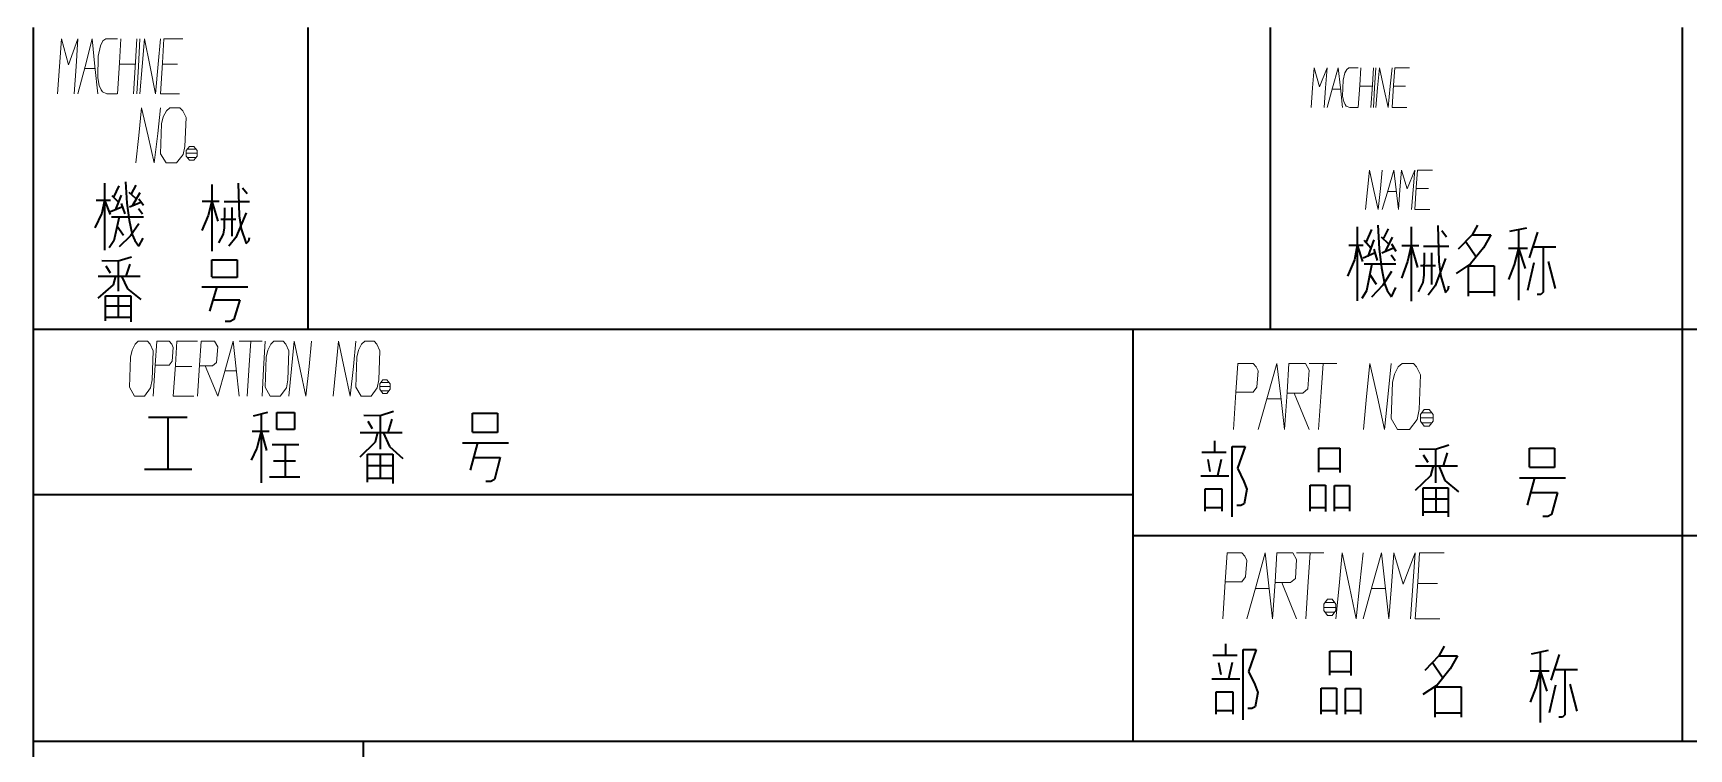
# Model space of a CAD drawing. Header units: millimetres. Extents: x 1333 to 104182, y -62616 to -5704.
# Drawn here: x 48723.3 to 48783.5, y -62478.5 to -62452.5 of the extents above; entities that cross this region are included whole.
import ezdxf

# ---------------------------------------------------------------- set-up
doc = ezdxf.new("R2010")
doc.units = ezdxf.units.MM
doc.header["$LTSCALE"] = 0.5
doc.layers.add('08', color=1, linetype='Continuous')

# ---------------------------------------------------------------- blocks, each defined once
blk = doc.blocks.new('999')
at = {"color": 7, "lineweight": 35}
for p, q in [((75474.98, -11451.12), (75474.98, -11826.55)), ((75654.98, -11529.12), (75654.98, -11451.12)), ((75849.98, -11484.12), (75474.98, -11484.12)), ((75474.98, -11502.12), (75594.98, -11502.12)), ((75594.98, -11506.62), (75849.98, -11506.62)), ((75849.98, -11529.12), (75474.98, -11529.12))]:
    blk.add_line(p, q, dxfattribs=at)
at = {"color": 7, "lineweight": 35, "ltscale": 0.275}
for p, q in [((75504.98, -11484.12), (75504.98, -11451.12)), ((75609.98, -11451.12), (75609.98, -11484.12))]:
    blk.add_line(p, q, dxfattribs=at)
at = {"color": 7, "lineweight": 35, "ltscale": 0.019506}
blk.add_line((75485.05, -11467.98), (75485.19, -11470.32), dxfattribs=at)
at = {"color": 7, "lineweight": 35, "ltscale": 0.060724}
blk.add_line((75482.78, -11468.15), (75482.78, -11475.44), dxfattribs=at)
at = {"color": 7, "lineweight": 35, "ltscale": 0.008654}
blk.add_line((75483.56, -11469.47), (75484.28, -11470.21), dxfattribs=at)
at = {"color": 7, "lineweight": 35, "ltscale": 0.011365}
blk.add_line((75484.32, -11468.42), (75483.75, -11469.65), dxfattribs=at)
at = {"color": 7, "lineweight": 35, "ltscale": 0.014615}
blk.add_line((75484.6, -11469.45), (75483.93, -11471.07), dxfattribs=at)
at = {"color": 7, "lineweight": 35, "ltscale": 0.008235}
blk.add_line((75485.41, -11469.13), (75486.15, -11469.79), dxfattribs=at)
at = {"color": 7, "lineweight": 35, "ltscale": 0.008806}
blk.add_line((75486.17, -11468.37), (75485.67, -11469.29), dxfattribs=at)
at = {"color": 7, "lineweight": 35, "ltscale": 0.013193}
blk.add_line((75486.61, -11469.19), (75485.84, -11470.58), dxfattribs=at)
at = {"color": 7, "lineweight": 35, "ltscale": 0.007169}
blk.add_line((75486.52, -11469.84), (75487.01, -11470.54), dxfattribs=at)
at = {"color": 7, "lineweight": 35, "ltscale": 0.060892}
blk.add_line((75494.47, -11468.27), (75494.47, -11475.58), dxfattribs=at)
at = {"color": 7, "lineweight": 35, "ltscale": 0.029794}
blk.add_line((75497.36, -11468.14), (75497.48, -11471.71), dxfattribs=at)
at = {"color": 7, "lineweight": 35, "ltscale": 0.006582}
blk.add_line((75497.81, -11468.64), (75498.32, -11469.25), dxfattribs=at)
at = {"color": 7, "lineweight": 35, "ltscale": 0.014832}
blk.add_line((75482.48, -11471.41), (75481.73, -11473.03), dxfattribs=at)
at = {"color": 7, "lineweight": 35, "ltscale": 0.013098}
for p, q in [((75481.86, -11469.98), (75483.43, -11469.98)), ((75618.54, -11474.92), (75620.12, -11474.92))]:
    blk.add_line(p, q, dxfattribs=at)
at = {"color": 7, "lineweight": 35, "ltscale": 0.012242}
blk.add_line((75482.78, -11469.98), (75482.48, -11471.41), dxfattribs=at)
at = {"color": 7, "lineweight": 35, "ltscale": 0.014135}
blk.add_line((75482.78, -11469.98), (75483.37, -11471.57), dxfattribs=at)
at = {"color": 7, "lineweight": 35, "ltscale": 0.011112}
blk.add_line((75483.43, -11471.22), (75484.67, -11470.71), dxfattribs=at)
at = {"color": 7, "lineweight": 35, "ltscale": 0.009807}
blk.add_line((75484.58, -11470.37), (75484.97, -11471.48), dxfattribs=at)
at = {"color": 7, "lineweight": 35, "ltscale": 0.015709}
blk.add_line((75485.19, -11470.32), (75485.45, -11472.19), dxfattribs=at)
at = {"color": 7, "lineweight": 35, "ltscale": 0.011429}
blk.add_line((75485.48, -11470.71), (75486.75, -11470.21), dxfattribs=at)
at = {"color": 7, "lineweight": 35, "ltscale": 0.005982}
blk.add_line((75486.48, -11470.91), (75486.91, -11471.48), dxfattribs=at)
at = {"color": 7, "lineweight": 35, "ltscale": 0.014807}
blk.add_line((75494.07, -11471.67), (75493.4, -11473.32), dxfattribs=at)
at = {"color": 7, "lineweight": 35, "ltscale": 0.01554}
for p, q in [((75493.42, -11470.1), (75495.29, -11470.1)), ((75624.33, -11474.94), (75626.19, -11474.94))]:
    blk.add_line(p, q, dxfattribs=at)
at = {"color": 7, "lineweight": 35, "ltscale": 0.013495}
blk.add_line((75494.47, -11470.1), (75494.07, -11471.67), dxfattribs=at)
at = {"color": 7, "lineweight": 35, "ltscale": 0.018979}
blk.add_line((75494.47, -11470.1), (75495.14, -11472.28), dxfattribs=at)
at = {"color": 7, "lineweight": 35, "ltscale": 0.022961}
for p, q in [((75495.82, -11470.15), (75498.58, -11470.15)), ((75626.72, -11475), (75629.48, -11475))]:
    blk.add_line(p, q, dxfattribs=at)
at = {"color": 7, "lineweight": 35, "ltscale": 0.018443}
blk.add_line((75495.87, -11470.82), (75495.84, -11473.03), dxfattribs=at)
at = {"color": 7, "lineweight": 35, "ltscale": 0.026068}
blk.add_line((75496.66, -11470.81), (75496.66, -11473.93), dxfattribs=at)
at = {"color": 7, "lineweight": 35, "ltscale": 0.024334}
blk.add_line((75498.21, -11471.37), (75497.09, -11474.07), dxfattribs=at)
at = {"color": 7, "lineweight": 35, "ltscale": 0.028906}
blk.add_line((75483.54, -11471.8), (75487.01, -11471.8), dxfattribs=at)
at = {"color": 7, "lineweight": 35, "ltscale": 0.022542}
blk.add_line((75484.36, -11471.8), (75483.8, -11474.45), dxfattribs=at)
at = {"color": 7, "lineweight": 35, "ltscale": 0.009936}
blk.add_line((75484.15, -11472.84), (75484.84, -11473.81), dxfattribs=at)
at = {"color": 7, "lineweight": 35, "ltscale": 0.013168}
blk.add_line((75485.45, -11472.19), (75485.78, -11473.73), dxfattribs=at)
at = {"color": 7, "lineweight": 35, "ltscale": 0.013505}
blk.add_line((75486.52, -11472.57), (75485.6, -11473.9), dxfattribs=at)
at = {"color": 7, "lineweight": 35, "ltscale": 0.013708}
for p, q in [((75495.47, -11472.08), (75497.11, -11472.08)), ((75626.37, -11477.14), (75628.01, -11477.14))]:
    blk.add_line(p, q, dxfattribs=at)
at = {"color": 7, "lineweight": 35, "ltscale": 0.005843}
blk.add_line((75495.84, -11473.03), (75495.73, -11473.72), dxfattribs=at)
at = {"color": 7, "lineweight": 35, "ltscale": 0.012072}
blk.add_line((75497.48, -11471.71), (75497.69, -11473.14), dxfattribs=at)
at = {"color": 7, "lineweight": 35, "ltscale": 0.013786}
blk.add_line((75497.69, -11473.14), (75498.21, -11474.71), dxfattribs=at)
at = {"color": 7, "lineweight": 35, "ltscale": 0.067471}
blk.add_line((75619.47, -11472.89), (75619.47, -11480.99), dxfattribs=at)
at = {"color": 7, "lineweight": 35, "ltscale": 0.012407}
blk.add_line((75621.01, -11473.19), (75620.43, -11474.56), dxfattribs=at)
at = {"color": 7, "lineweight": 35, "ltscale": 0.021664}
blk.add_line((75621.73, -11472.71), (75621.87, -11475.3), dxfattribs=at)
at = {"color": 7, "lineweight": 35, "ltscale": 0.009567}
blk.add_line((75622.86, -11473.13), (75622.35, -11474.16), dxfattribs=at)
at = {"color": 7, "lineweight": 35, "ltscale": 0.067654}
blk.add_line((75625.37, -11472.91), (75625.37, -11481.03), dxfattribs=at)
at = {"color": 7, "lineweight": 35, "ltscale": 0.0331}
blk.add_line((75628.26, -11472.76), (75628.38, -11476.73), dxfattribs=at)
at = {"color": 7, "lineweight": 35, "ltscale": 0.007029}
blk.add_line((75628.71, -11473.32), (75629.22, -11474), dxfattribs=at)
at = {"color": 7, "lineweight": 35, "ltscale": 0.010047}
for p, q in [((75632.59, -11472.72), (75632.02, -11473.79)), ((75628.96, -11518.71), (75628.39, -11519.77))]:
    blk.add_line(p, q, dxfattribs=at)
at = {"color": 7, "lineweight": 35, "ltscale": 0.015902}
blk.add_line((75637.95, -11473.04), (75636.08, -11473.43), dxfattribs=at)
at = {"color": 7, "lineweight": 35, "ltscale": 0.063971}
for p, q in [((75637.06, -11473.23), (75637.06, -11480.9)), ((75639.42, -11519.37), (75639.42, -11527.05))]:
    blk.add_line(p, q, dxfattribs=at)
at = {"color": 7, "lineweight": 35, "ltscale": 0.024588}
blk.add_line((75639.13, -11473.47), (75638.23, -11476.28), dxfattribs=at)
at = {"color": 7, "lineweight": 35, "ltscale": 0.007633}
blk.add_line((75483.8, -11474.45), (75483.28, -11475.2), dxfattribs=at)
at = {"color": 7, "lineweight": 35, "ltscale": 0.014353}
blk.add_line((75485.6, -11473.9), (75484.35, -11475.09), dxfattribs=at)
at = {"color": 7, "lineweight": 35, "ltscale": 0.006149}
blk.add_line((75485.78, -11473.73), (75486.06, -11474.41), dxfattribs=at)
at = {"color": 7, "lineweight": 35, "ltscale": 0.00645}
blk.add_line((75486.06, -11474.41), (75486.53, -11475.03), dxfattribs=at)
at = {"color": 7, "lineweight": 35, "ltscale": 0.008462}
blk.add_line((75486.53, -11475.03), (75487, -11474.13), dxfattribs=at)
at = {"color": 7, "lineweight": 35, "ltscale": 0.008715}
blk.add_line((75495.73, -11473.72), (75495.22, -11474.64), dxfattribs=at)
at = {"color": 7, "lineweight": 35, "ltscale": 0.010031}
blk.add_line((75497.09, -11474.07), (75496.32, -11475), dxfattribs=at)
at = {"color": 7, "lineweight": 35, "ltscale": 0.003454}
blk.add_line((75498.21, -11474.71), (75498.51, -11474.43), dxfattribs=at)
at = {"color": 7, "lineweight": 35, "ltscale": 0.003042}
blk.add_line((75498.51, -11474.43), (75498.58, -11474.07), dxfattribs=at)
at = {"color": 7, "lineweight": 35, "ltscale": 0.013547}
blk.add_line((75619.47, -11474.92), (75619.17, -11476.52), dxfattribs=at)
at = {"color": 7, "lineweight": 35, "ltscale": 0.015528}
blk.add_line((75619.47, -11474.92), (75620.05, -11476.69), dxfattribs=at)
at = {"color": 7, "lineweight": 35, "ltscale": 0.009157}
blk.add_line((75620.24, -11474.35), (75620.97, -11475.18), dxfattribs=at)
at = {"color": 7, "lineweight": 35, "ltscale": 0.016009}
blk.add_line((75621.28, -11474.34), (75620.61, -11476.14), dxfattribs=at)
at = {"color": 7, "lineweight": 35, "ltscale": 0.008649}
blk.add_line((75622.09, -11473.98), (75622.83, -11474.71), dxfattribs=at)
at = {"color": 7, "lineweight": 35, "ltscale": 0.011622}
blk.add_line((75622.16, -11475.74), (75623.44, -11475.18), dxfattribs=at)
at = {"color": 7, "lineweight": 35, "ltscale": 0.014328}
blk.add_line((75623.3, -11474.05), (75622.53, -11475.59), dxfattribs=at)
at = {"color": 7, "lineweight": 35, "ltscale": 0.007707}
blk.add_line((75623.2, -11474.77), (75623.69, -11475.55), dxfattribs=at)
at = {"color": 7, "lineweight": 35, "ltscale": 0.01491}
blk.add_line((75625.37, -11474.94), (75624.97, -11476.69), dxfattribs=at)
at = {"color": 7, "lineweight": 35, "ltscale": 0.020909}
blk.add_line((75625.37, -11474.94), (75626.04, -11477.36), dxfattribs=at)
at = {"color": 7, "lineweight": 35, "ltscale": 0.018414}
blk.add_line((75632.02, -11473.79), (75630.47, -11475.36), dxfattribs=at)
at = {"color": 7, "lineweight": 35, "ltscale": 0.016928}
blk.add_line((75632.44, -11476.2), (75631.3, -11474.52), dxfattribs=at)
at = {"color": 7, "lineweight": 35, "ltscale": 0.018948}
for p, q in [((75633.26, -11475.18), (75631.84, -11476.96)), ((75629.63, -11521.17), (75628.21, -11522.94))]:
    blk.add_line(p, q, dxfattribs=at)
at = {"color": 7, "lineweight": 35, "ltscale": 0.016833}
for p, q in [((75632.02, -11473.79), (75634.04, -11473.79)), ((75628.39, -11519.77), (75630.41, -11519.77))]:
    blk.add_line(p, q, dxfattribs=at)
at = {"color": 7, "lineweight": 35, "ltscale": 0.013329}
for p, q in [((75634.04, -11473.79), (75633.26, -11475.18)), ((75630.41, -11519.77), (75629.63, -11521.17))]:
    blk.add_line(p, q, dxfattribs=at)
at = {"color": 7, "lineweight": 35, "ltscale": 0.017297}
for p, q in [((75635.97, -11475.25), (75638.05, -11475.25)), ((75522.92, -11495.32), (75522.92, -11493.25))]:
    blk.add_line(p, q, dxfattribs=at)
at = {"color": 7, "lineweight": 35, "ltscale": 0.015609}
blk.add_line((75637.06, -11475.25), (75636.6, -11477.06), dxfattribs=at)
at = {"color": 7, "lineweight": 35, "ltscale": 0.019508}
blk.add_line((75637.06, -11475.25), (75637.8, -11477.47), dxfattribs=at)
at = {"color": 7, "lineweight": 35, "ltscale": 0.021167}
for p, q in [((75638.61, -11475.08), (75641.15, -11475.08)), ((75640.98, -11521.23), (75643.52, -11521.23))]:
    blk.add_line(p, q, dxfattribs=at)
at = {"color": 7, "lineweight": 35, "ltscale": 0.041415}
for p, q in [((75639.76, -11475.08), (75639.76, -11480.05)), ((75642.13, -11521.23), (75642.13, -11526.2))]:
    blk.add_line(p, q, dxfattribs=at)
at = {"color": 7, "lineweight": 35, "ltscale": 0.014798}
blk.add_line((75484.25, -11476.66), (75482.47, -11476.62), dxfattribs=at)
at = {"color": 7, "lineweight": 35, "ltscale": 0.012683}
blk.add_line((75485.7, -11476.22), (75484.25, -11476.66), dxfattribs=at)
at = {"color": 7, "lineweight": 35, "ltscale": 0.027322}
blk.add_line((75484.25, -11476.66), (75484.25, -11479.94), dxfattribs=at)
at = {"color": 7, "lineweight": 35, "ltscale": 0.011416}
blk.add_line((75485.54, -11476.98), (75485.09, -11478.28), dxfattribs=at)
at = {"color": 7, "lineweight": 35, "ltscale": 0.015567}
blk.add_line((75494.48, -11478.37), (75494.48, -11476.51), dxfattribs=at)
at = {"color": 7, "lineweight": 35, "ltscale": 0.0229}
for p, q in [((75494.48, -11476.51), (75497.23, -11476.51)), ((75497.23, -11478.43), (75494.48, -11478.43)), ((75522.92, -11493.25), (75525.66, -11493.25)), ((75525.66, -11495.38), (75522.92, -11495.38)), ((75511.48, -11497.74), (75514.23, -11497.74)), ((75638.26, -11497.06), (75641.01, -11497.06)), ((75511.48, -11498.95), (75514.23, -11498.95)), ((75511.48, -11500.35), (75514.23, -11500.35)), ((75641.01, -11499.2), (75638.26, -11499.2)), ((75626.66, -11501.41), (75629.41, -11501.41)), ((75626.66, -11502.62), (75629.41, -11502.62)), ((75626.66, -11504.02), (75629.41, -11504.02))]:
    blk.add_line(p, q, dxfattribs=at)
at = {"color": 7, "lineweight": 35, "ltscale": 0.016043}
blk.add_line((75497.23, -11476.51), (75497.23, -11478.43), dxfattribs=at)
at = {"color": 7, "lineweight": 35, "ltscale": 0.016204}
blk.add_line((75619.17, -11476.52), (75618.41, -11478.31), dxfattribs=at)
at = {"color": 7, "lineweight": 35, "ltscale": 0.011299}
blk.add_line((75620.12, -11476.3), (75621.35, -11475.74), dxfattribs=at)
at = {"color": 7, "lineweight": 35, "ltscale": 0.028894}
blk.add_line((75620.23, -11476.95), (75623.69, -11476.95), dxfattribs=at)
at = {"color": 7, "lineweight": 35, "ltscale": 0.024939}
blk.add_line((75621.05, -11476.95), (75620.49, -11479.89), dxfattribs=at)
at = {"color": 7, "lineweight": 35, "ltscale": 0.010788}
blk.add_line((75621.27, -11475.36), (75621.65, -11476.59), dxfattribs=at)
at = {"color": 7, "lineweight": 35, "ltscale": 0.017424}
blk.add_line((75621.87, -11475.3), (75622.13, -11477.38), dxfattribs=at)
at = {"color": 7, "lineweight": 35, "ltscale": 0.006406}
blk.add_line((75623.16, -11475.96), (75623.6, -11476.59), dxfattribs=at)
at = {"color": 7, "lineweight": 35, "ltscale": 0.016223}
blk.add_line((75624.97, -11476.69), (75624.3, -11478.52), dxfattribs=at)
at = {"color": 7, "lineweight": 35, "ltscale": 0.020491}
blk.add_line((75626.77, -11475.74), (75626.74, -11478.2), dxfattribs=at)
at = {"color": 7, "lineweight": 35, "ltscale": 0.028964}
blk.add_line((75627.56, -11475.73), (75627.56, -11479.2), dxfattribs=at)
at = {"color": 7, "lineweight": 35, "ltscale": 0.026653}
blk.add_line((75629.11, -11476.36), (75627.99, -11479.35), dxfattribs=at)
at = {"color": 7, "lineweight": 35, "ltscale": 0.013388}
blk.add_line((75628.38, -11476.73), (75628.59, -11478.32), dxfattribs=at)
at = {"color": 7, "lineweight": 35, "ltscale": 0.015798}
blk.add_line((75631.84, -11476.96), (75630.25, -11477.99), dxfattribs=at)
at = {"color": 7, "lineweight": 35, "ltscale": 0.014329}
blk.add_line((75636.6, -11477.06), (75635.98, -11478.67), dxfattribs=at)
at = {"color": 7, "lineweight": 35, "ltscale": 0.025803}
blk.add_line((75638.76, -11476.82), (75638.06, -11479.84), dxfattribs=at)
at = {"color": 7, "lineweight": 35, "ltscale": 0.025432}
for p, q in [((75640.32, -11476.69), (75641.06, -11479.65)), ((75642.68, -11522.83), (75643.42, -11525.79))]:
    blk.add_line(p, q, dxfattribs=at)
at = {"color": 7, "lineweight": 35, "ltscale": 0.03822}
for p, q in [((75482.07, -11478.28), (75486.66, -11478.28)), ((75625.84, -11499.02), (75630.42, -11499.02))]:
    blk.add_line(p, q, dxfattribs=at)
at = {"color": 7, "lineweight": 35, "ltscale": 0.007403}
blk.add_line((75482.91, -11477.17), (75483.4, -11477.92), dxfattribs=at)
at = {"color": 7, "lineweight": 35, "ltscale": 0.008421}
blk.add_line((75483.97, -11478.28), (75483.7, -11479.25), dxfattribs=at)
at = {"color": 7, "lineweight": 35, "ltscale": 0.012965}
blk.add_line((75484.61, -11478.28), (75485.26, -11479.69), dxfattribs=at)
at = {"color": 7, "lineweight": 35, "ltscale": 0.010682}
blk.add_line((75620.83, -11478.1), (75621.53, -11479.18), dxfattribs=at)
at = {"color": 7, "lineweight": 35, "ltscale": 0.014569}
blk.add_line((75622.13, -11477.38), (75622.46, -11479.09), dxfattribs=at)
at = {"color": 7, "lineweight": 35, "ltscale": 0.01454}
blk.add_line((75623.2, -11477.8), (75622.28, -11479.29), dxfattribs=at)
at = {"color": 7, "lineweight": 35, "ltscale": 0.006477}
blk.add_line((75626.74, -11478.2), (75626.63, -11478.97), dxfattribs=at)
at = {"color": 7, "lineweight": 35, "ltscale": 0.015171}
blk.add_line((75628.59, -11478.32), (75629.11, -11480.07), dxfattribs=at)
at = {"color": 7, "lineweight": 35, "ltscale": 0.023572}
for p, q in [((75631.6, -11477.15), (75634.43, -11477.15)), ((75631.6, -11480), (75634.43, -11480)), ((75627.97, -11523.14), (75630.8, -11523.14)), ((75627.97, -11525.99), (75630.8, -11525.99))]:
    blk.add_line(p, q, dxfattribs=at)
at = {"color": 7, "lineweight": 35, "ltscale": 0.027603}
for p, q in [((75631.6, -11480.46), (75631.6, -11477.15)), ((75627.97, -11526.45), (75627.97, -11523.14))]:
    blk.add_line(p, q, dxfattribs=at)
at = {"color": 7, "lineweight": 35, "ltscale": 0.027719}
for p, q in [((75634.43, -11477.15), (75634.43, -11480.48)), ((75630.8, -11523.14), (75630.8, -11526.46))]:
    blk.add_line(p, q, dxfattribs=at)
at = {"color": 7, "lineweight": 35, "ltscale": 0.018423}
blk.add_line((75483.7, -11479.25), (75482.03, -11480.7), dxfattribs=at)
at = {"color": 7, "lineweight": 35, "ltscale": 0.022888}
for p, q in [((75482.89, -11480.43), (75485.64, -11480.43)), ((75482.89, -11481.52), (75485.64, -11481.52)), ((75482.89, -11482.78), (75485.64, -11482.78))]:
    blk.add_line(p, q, dxfattribs=at)
at = {"color": 7, "lineweight": 35, "ltscale": 0.022873}
blk.add_line((75482.89, -11483.18), (75482.89, -11480.43), dxfattribs=at)
at = {"color": 7, "lineweight": 35, "ltscale": 0.019537}
blk.add_line((75484.27, -11480.43), (75484.27, -11482.78), dxfattribs=at)
at = {"color": 7, "lineweight": 35, "ltscale": 0.015574}
blk.add_line((75485.26, -11479.69), (75486.74, -11480.83), dxfattribs=at)
at = {"color": 7, "lineweight": 35, "ltscale": 0.023828}
blk.add_line((75485.64, -11480.43), (75485.64, -11483.29), dxfattribs=at)
at = {"color": 7, "lineweight": 35, "ltscale": 0.041736}
blk.add_line((75493.4, -11479.44), (75498.41, -11479.44), dxfattribs=at)
at = {"color": 7, "lineweight": 35, "ltscale": 0.023249}
blk.add_line((75495.03, -11479.44), (75494.23, -11482.12), dxfattribs=at)
at = {"color": 7, "lineweight": 35, "ltscale": 0.008224}
blk.add_line((75620.49, -11479.89), (75619.97, -11480.73), dxfattribs=at)
at = {"color": 7, "lineweight": 35, "ltscale": 0.015131}
blk.add_line((75622.28, -11479.29), (75621.04, -11480.6), dxfattribs=at)
at = {"color": 7, "lineweight": 35, "ltscale": 0.006739}
blk.add_line((75622.46, -11479.09), (75622.75, -11479.85), dxfattribs=at)
at = {"color": 7, "lineweight": 35, "ltscale": 0.006915}
blk.add_line((75622.75, -11479.85), (75623.22, -11480.54), dxfattribs=at)
at = {"color": 7, "lineweight": 35, "ltscale": 0.009213}
blk.add_line((75623.22, -11480.54), (75623.68, -11479.53), dxfattribs=at)
at = {"color": 7, "lineweight": 35, "ltscale": 0.009466}
blk.add_line((75626.63, -11478.97), (75626.12, -11479.99), dxfattribs=at)
at = {"color": 7, "lineweight": 35, "ltscale": 0.010708}
blk.add_line((75627.99, -11479.35), (75627.22, -11480.38), dxfattribs=at)
at = {"color": 7, "lineweight": 35, "ltscale": 0.003641}
blk.add_line((75629.11, -11480.07), (75629.41, -11479.75), dxfattribs=at)
at = {"color": 7, "lineweight": 35, "ltscale": 0.00337}
blk.add_line((75629.41, -11479.75), (75629.48, -11479.35), dxfattribs=at)
at = {"color": 7, "lineweight": 35, "ltscale": 0.003479}
for p, q in [((75639.51, -11480.3), (75639.09, -11480.3)), ((75641.88, -11526.45), (75641.46, -11526.45))]:
    blk.add_line(p, q, dxfattribs=at)
at = {"color": 7, "lineweight": 35, "ltscale": 0.002963}
blk.add_line((75639.76, -11480.05), (75639.51, -11480.3), dxfattribs=at)
at = {"color": 7, "lineweight": 35, "ltscale": 0.024377}
for p, q in [((75494.6, -11480.89), (75497.52, -11480.89)), ((75501.06, -11496.67), (75503.98, -11496.67)), ((75523.04, -11498.11), (75525.96, -11498.11)), ((75638.38, -11501.93), (75641.31, -11501.93))]:
    blk.add_line(p, q, dxfattribs=at)
at = {"color": 7, "lineweight": 35, "ltscale": 0.01868}
blk.add_line((75497.52, -11480.89), (75496.88, -11483.04), dxfattribs=at)
at = {"color": 7, "lineweight": 35, "ltscale": 0.004529}
for p, q in [((75496.48, -11483.25), (75495.94, -11483.25)), ((75524.92, -11500.73), (75524.38, -11500.73)), ((75640.27, -11504.55), (75639.72, -11504.55))]:
    blk.add_line(p, q, dxfattribs=at)
at = {"color": 7, "lineweight": 35, "ltscale": 0.00377}
blk.add_line((75496.88, -11483.04), (75496.48, -11483.25), dxfattribs=at)
at = {"color": 7, "lineweight": 35, "ltscale": 0.375}
blk.add_line((75594.98, -11484.12), (75594.98, -11529.12), dxfattribs=at)
at = {"color": 7, "lineweight": 35, "ltscale": 0.013541}
blk.add_line((75500.55, -11493.17), (75498.98, -11493.58), dxfattribs=at)
at = {"color": 7, "lineweight": 35, "ltscale": 0.062445}
blk.add_line((75499.85, -11493.35), (75499.85, -11500.85), dxfattribs=at)
at = {"color": 7, "lineweight": 35, "ltscale": 0.015881}
for p, q in [((75501.58, -11493.19), (75503.49, -11493.19)), ((75503.49, -11495.04), (75501.58, -11495.04))]:
    blk.add_line(p, q, dxfattribs=at)
at = {"color": 7, "lineweight": 35, "ltscale": 0.015408}
for p, q in [((75501.58, -11495.04), (75501.58, -11493.19)), ((75503.49, -11493.19), (75503.49, -11495.04))]:
    blk.add_line(p, q, dxfattribs=at)
at = {"color": 7, "lineweight": 35, "ltscale": 0.012807}
blk.add_line((75514.29, -11493.06), (75512.84, -11493.55), dxfattribs=at)
at = {"color": 7, "lineweight": 35, "ltscale": 0.017825}
for p, q in [((75525.66, -11493.25), (75525.66, -11495.38)), ((75641.01, -11497.06), (75641.01, -11499.2))]:
    blk.add_line(p, q, dxfattribs=at)
at = {"color": 7, "lineweight": 35, "ltscale": 0.035352}
blk.add_line((75487.56, -11493.7), (75491.8, -11493.7), dxfattribs=at)
at = {"color": 7, "lineweight": 35, "ltscale": 0.047241}
blk.add_line((75489.69, -11493.7), (75489.69, -11499.37), dxfattribs=at)
at = {"color": 7, "lineweight": 35, "ltscale": 0.014799}
blk.add_line((75512.84, -11493.55), (75511.06, -11493.5), dxfattribs=at)
at = {"color": 7, "lineweight": 35, "ltscale": 0.007986}
for p, q in [((75511.5, -11494.12), (75511.99, -11494.94)), ((75626.68, -11497.79), (75627.17, -11498.62))]:
    blk.add_line(p, q, dxfattribs=at)
at = {"color": 7, "lineweight": 35, "ltscale": 0.030356}
blk.add_line((75512.84, -11493.55), (75512.84, -11497.19), dxfattribs=at)
at = {"color": 7, "lineweight": 35, "ltscale": 0.012557}
blk.add_line((75514.12, -11493.91), (75513.68, -11495.35), dxfattribs=at)
at = {"color": 7, "lineweight": 35, "ltscale": 0.015503}
blk.add_line((75498.88, -11495.22), (75500.74, -11495.22), dxfattribs=at)
at = {"color": 7, "lineweight": 35, "ltscale": 0.015863}
blk.add_line((75499.85, -11495.22), (75499.39, -11497.07), dxfattribs=at)
at = {"color": 7, "lineweight": 35, "ltscale": 0.01831}
blk.add_line((75499.85, -11495.22), (75500.43, -11497.34), dxfattribs=at)
at = {"color": 7, "lineweight": 35, "ltscale": 0.029434}
blk.add_line((75502.5, -11496.67), (75502.5, -11500.2), dxfattribs=at)
at = {"color": 7, "lineweight": 35, "ltscale": 0.019327}
blk.add_line((75512.29, -11496.43), (75510.62, -11498.04), dxfattribs=at)
at = {"color": 7, "lineweight": 35, "ltscale": 0.038208}
blk.add_line((75510.66, -11495.35), (75515.24, -11495.35), dxfattribs=at)
at = {"color": 7, "lineweight": 35, "ltscale": 0.009288}
for p, q in [((75512.56, -11495.35), (75512.29, -11496.43)), ((75627.74, -11499.02), (75627.47, -11500.1))]:
    blk.add_line(p, q, dxfattribs=at)
at = {"color": 7, "lineweight": 35, "ltscale": 0.014155}
blk.add_line((75513.19, -11495.35), (75513.85, -11496.91), dxfattribs=at)
at = {"color": 7, "lineweight": 35, "ltscale": 0.016253}
for p, q in [((75513.85, -11496.91), (75515.33, -11498.19)), ((75629.03, -11500.59), (75630.51, -11501.86))]:
    blk.add_line(p, q, dxfattribs=at)
at = {"color": 7, "lineweight": 35, "ltscale": 0.041748}
for p, q in [((75521.84, -11496.51), (75526.85, -11496.51)), ((75637.19, -11500.32), (75642.2, -11500.32))]:
    blk.add_line(p, q, dxfattribs=at)
at = {"color": 7, "lineweight": 35, "ltscale": 0.025634}
blk.add_line((75523.47, -11496.51), (75522.67, -11499.48), dxfattribs=at)
at = {"color": 7, "lineweight": 35, "ltscale": 0.010388}
for p, q in [((75603.88, -11496.27), (75603.88, -11497.52)), ((75605.08, -11518.44), (75605.08, -11519.69))]:
    blk.add_line(p, q, dxfattribs=at)
at = {"color": 7, "lineweight": 35, "ltscale": 0.011658}
for p, q in [((75605.84, -11496.89), (75607.24, -11496.89)), ((75607.03, -11519.06), (75608.43, -11519.06))]:
    blk.add_line(p, q, dxfattribs=at)
at = {"color": 7, "lineweight": 35, "ltscale": 0.063995}
for p, q in [((75605.84, -11504.57), (75605.84, -11496.89)), ((75607.03, -11526.74), (75607.03, -11519.06))]:
    blk.add_line(p, q, dxfattribs=at)
at = {"color": 7, "lineweight": 35, "ltscale": 0.021058}
blk.add_line((75607.24, -11496.89), (75606.39, -11499.27), dxfattribs=at)
at = {"color": 7, "lineweight": 35, "ltscale": 0.012818}
blk.add_line((75629.47, -11496.73), (75628.01, -11497.22), dxfattribs=at)
at = {"color": 7, "lineweight": 35, "ltscale": 0.012209}
blk.add_line((75499.39, -11497.07), (75498.76, -11498.4), dxfattribs=at)
at = {"color": 7, "lineweight": 35, "ltscale": 0.019995}
blk.add_line((75501.22, -11498.46), (75503.62, -11498.46), dxfattribs=at)
at = {"color": 7, "lineweight": 35, "ltscale": 0.025415}
for p, q in [((75511.48, -11500.79), (75511.48, -11497.74)), ((75626.66, -11504.46), (75626.66, -11501.41))]:
    blk.add_line(p, q, dxfattribs=at)
at = {"color": 7, "lineweight": 35, "ltscale": 0.021707}
blk.add_line((75512.86, -11497.74), (75512.86, -11500.35), dxfattribs=at)
at = {"color": 7, "lineweight": 35, "ltscale": 0.026474}
blk.add_line((75514.23, -11497.74), (75514.23, -11500.92), dxfattribs=at)
at = {"color": 7, "lineweight": 35, "ltscale": 0.020594}
blk.add_line((75525.96, -11498.11), (75525.32, -11500.5), dxfattribs=at)
at = {"color": 7, "lineweight": 35, "ltscale": 0.022021}
blk.add_line((75602.53, -11497.52), (75605.17, -11497.52), dxfattribs=at)
at = {"color": 7, "lineweight": 35, "ltscale": 0.010914}
for p, q in [((75603.15, -11498.32), (75603.37, -11499.61)), ((75604.35, -11520.49), (75604.57, -11521.78))]:
    blk.add_line(p, q, dxfattribs=at)
at = {"color": 7, "lineweight": 35, "ltscale": 0.01521}
for p, q in [((75604.64, -11498.3), (75604.24, -11500.08)), ((75605.83, -11520.47), (75605.43, -11522.25))]:
    blk.add_line(p, q, dxfattribs=at)
at = {"color": 7, "lineweight": 35, "ltscale": 0.019055}
for p, q in [((75615.28, -11497.09), (75617.56, -11497.09)), ((75615.28, -11499.3), (75617.56, -11499.3)), ((75616.47, -11519.26), (75618.76, -11519.26)), ((75616.47, -11521.47), (75618.76, -11521.47))]:
    blk.add_line(p, q, dxfattribs=at)
at = {"color": 7, "lineweight": 35, "ltscale": 0.021518}
for p, q in [((75615.28, -11499.68), (75615.28, -11497.09)), ((75616.47, -11521.85), (75616.47, -11519.26))]:
    blk.add_line(p, q, dxfattribs=at)
at = {"color": 7, "lineweight": 35, "ltscale": 0.021887}
for p, q in [((75617.56, -11497.09), (75617.56, -11499.72)), ((75618.76, -11519.26), (75618.76, -11521.89))]:
    blk.add_line(p, q, dxfattribs=at)
at = {"color": 7, "lineweight": 35, "ltscale": 0.014787}
blk.add_line((75628.01, -11497.22), (75626.24, -11497.18), dxfattribs=at)
at = {"color": 7, "lineweight": 35, "ltscale": 0.030359}
blk.add_line((75628.01, -11497.22), (75628.01, -11500.86), dxfattribs=at)
at = {"color": 7, "lineweight": 35, "ltscale": 0.01256}
blk.add_line((75629.3, -11497.58), (75628.86, -11499.02), dxfattribs=at)
at = {"color": 7, "lineweight": 35, "ltscale": 0.017294}
blk.add_line((75638.26, -11499.14), (75638.26, -11497.06), dxfattribs=at)
at = {"color": 7, "lineweight": 35, "ltscale": 0.043286}
blk.add_line((75487.12, -11499.37), (75492.31, -11499.37), dxfattribs=at)
at = {"color": 7, "lineweight": 35, "ltscale": 0.027747}
blk.add_line((75500.77, -11500.2), (75504.1, -11500.2), dxfattribs=at)
at = {"color": 7, "lineweight": 35, "ltscale": 0.003862}
for p, q in [((75525.32, -11500.5), (75524.92, -11500.73)), ((75640.67, -11504.32), (75640.27, -11504.55))]:
    blk.add_line(p, q, dxfattribs=at)
at = {"color": 7, "lineweight": 35, "ltscale": 0.025366}
for p, q in [((75602.42, -11500.08), (75605.46, -11500.08)), ((75603.61, -11522.25), (75606.66, -11522.25))]:
    blk.add_line(p, q, dxfattribs=at)
at = {"color": 7, "lineweight": 35, "ltscale": 0.013274}
blk.add_line((75606.39, -11499.27), (75607.1, -11500.7), dxfattribs=at)
at = {"color": 7, "lineweight": 35, "ltscale": 0.01933}
blk.add_line((75627.47, -11500.1), (75625.8, -11501.71), dxfattribs=at)
at = {"color": 7, "lineweight": 35, "ltscale": 0.01416}
blk.add_line((75628.37, -11499.02), (75629.03, -11500.59), dxfattribs=at)
at = {"color": 7, "lineweight": 35, "ltscale": 0.025631}
blk.add_line((75638.81, -11500.32), (75638.02, -11503.29), dxfattribs=at)
at = {"color": 7, "lineweight": 35, "ltscale": 0.015356}
for p, q in [((75602.86, -11501.5), (75604.7, -11501.5)), ((75602.86, -11503.57), (75604.7, -11503.57)), ((75604.06, -11523.67), (75605.9, -11523.67)), ((75604.06, -11525.74), (75605.9, -11525.74))]:
    blk.add_line(p, q, dxfattribs=at)
at = {"color": 7, "lineweight": 35, "ltscale": 0.020404}
for p, q in [((75602.86, -11503.95), (75602.86, -11501.5)), ((75604.7, -11501.5), (75604.7, -11503.95)), ((75604.06, -11526.12), (75604.06, -11523.67)), ((75605.9, -11523.67), (75605.9, -11526.12))]:
    blk.add_line(p, q, dxfattribs=at)
at = {"color": 7, "lineweight": 35, "ltscale": 0.007682}
for p, q in [((75607.1, -11500.7), (75607.41, -11501.57)), ((75608.3, -11522.87), (75608.61, -11523.74))]:
    blk.add_line(p, q, dxfattribs=at)
at = {"color": 7, "lineweight": 35, "ltscale": 0.006804}
blk.add_line((75607.28, -11502.35), (75607.13, -11503.15), dxfattribs=at)
at = {"color": 7, "lineweight": 35, "ltscale": 0.006585}
blk.add_line((75607.41, -11501.57), (75607.28, -11502.35), dxfattribs=at)
at = {"color": 7, "lineweight": 35, "ltscale": 0.014063}
for p, q in [((75614.32, -11501.12), (75616.01, -11501.12)), ((75614.32, -11503.57), (75616.01, -11503.57)), ((75615.52, -11523.29), (75617.21, -11523.29)), ((75615.52, -11525.74), (75617.21, -11525.74))]:
    blk.add_line(p, q, dxfattribs=at)
at = {"color": 7, "lineweight": 35, "ltscale": 0.023557}
for p, q in [((75614.32, -11503.95), (75614.32, -11501.12)), ((75615.52, -11526.12), (75615.52, -11523.29))]:
    blk.add_line(p, q, dxfattribs=at)
at = {"color": 7, "lineweight": 35, "ltscale": 0.023926}
blk.add_line((75616.01, -11501.12), (75616.01, -11503.99), dxfattribs=at)
at = {"color": 7, "lineweight": 35, "ltscale": 0.013696}
for p, q in [((75616.99, -11501.14), (75618.63, -11501.14)), ((75616.99, -11503.57), (75618.63, -11503.57)), ((75618.18, -11523.32), (75619.83, -11523.32)), ((75618.18, -11525.74), (75619.83, -11525.74))]:
    blk.add_line(p, q, dxfattribs=at)
at = {"color": 7, "lineweight": 35, "ltscale": 0.023373}
for p, q in [((75616.99, -11503.95), (75616.99, -11501.14)), ((75618.63, -11501.14), (75618.63, -11503.95)), ((75618.18, -11526.12), (75618.18, -11523.32)), ((75619.83, -11523.32), (75619.83, -11526.12))]:
    blk.add_line(p, q, dxfattribs=at)
at = {"color": 7, "lineweight": 35, "ltscale": 0.02171}
blk.add_line((75628.04, -11501.41), (75628.04, -11504.02), dxfattribs=at)
at = {"color": 7, "lineweight": 35, "ltscale": 0.026477}
blk.add_line((75629.41, -11501.41), (75629.41, -11504.59), dxfattribs=at)
at = {"color": 7, "lineweight": 35, "ltscale": 0.020591}
blk.add_line((75641.31, -11501.93), (75640.67, -11504.32), dxfattribs=at)
at = {"color": 7, "lineweight": 35, "ltscale": 0.003516}
for p, q in [((75606.77, -11503.33), (75606.35, -11503.33)), ((75607.97, -11525.5), (75607.54, -11525.5))]:
    blk.add_line(p, q, dxfattribs=at)
at = {"color": 7, "lineweight": 35, "ltscale": 0.003316}
for p, q in [((75607.13, -11503.15), (75606.77, -11503.33)), ((75608.32, -11525.32), (75607.97, -11525.5))]:
    blk.add_line(p, q, dxfattribs=at)
at = {"color": 7, "lineweight": 35, "ltscale": 0.022034}
blk.add_line((75603.72, -11519.69), (75606.37, -11519.69), dxfattribs=at)
at = {"color": 7, "lineweight": 35, "ltscale": 0.021061}
blk.add_line((75608.43, -11519.06), (75607.59, -11521.45), dxfattribs=at)
at = {"color": 7, "lineweight": 35, "ltscale": 0.018417}
blk.add_line((75628.39, -11519.77), (75626.84, -11521.35), dxfattribs=at)
at = {"color": 7, "lineweight": 35, "ltscale": 0.015914}
blk.add_line((75640.32, -11519.18), (75638.45, -11519.57), dxfattribs=at)
at = {"color": 7, "lineweight": 35, "ltscale": 0.024584}
blk.add_line((75641.5, -11519.62), (75640.59, -11522.42), dxfattribs=at)
at = {"color": 7, "lineweight": 35, "ltscale": 0.013271}
blk.add_line((75607.59, -11521.45), (75608.3, -11522.87), dxfattribs=at)
at = {"color": 7, "lineweight": 35, "ltscale": 0.016925}
blk.add_line((75628.82, -11522.18), (75627.67, -11520.51), dxfattribs=at)
at = {"color": 7, "lineweight": 35, "ltscale": 0.01731}
blk.add_line((75638.33, -11521.39), (75640.41, -11521.39), dxfattribs=at)
at = {"color": 7, "lineweight": 35, "ltscale": 0.015606}
blk.add_line((75639.42, -11521.39), (75638.96, -11523.21), dxfattribs=at)
at = {"color": 7, "lineweight": 35, "ltscale": 0.019512}
blk.add_line((75639.42, -11521.39), (75640.16, -11523.61), dxfattribs=at)
at = {"color": 7, "lineweight": 35, "ltscale": 0.006588}
blk.add_line((75608.61, -11523.74), (75608.48, -11524.52), dxfattribs=at)
at = {"color": 7, "lineweight": 35, "ltscale": 0.023929}
blk.add_line((75617.21, -11523.29), (75617.21, -11526.16), dxfattribs=at)
at = {"color": 7, "lineweight": 35, "ltscale": 0.015788}
blk.add_line((75628.21, -11522.94), (75626.62, -11523.97), dxfattribs=at)
at = {"color": 7, "lineweight": 35, "ltscale": 0.014327}
blk.add_line((75638.96, -11523.21), (75638.35, -11524.81), dxfattribs=at)
at = {"color": 7, "lineweight": 35, "ltscale": 0.0258}
blk.add_line((75641.12, -11522.97), (75640.43, -11525.99), dxfattribs=at)
at = {"color": 7, "lineweight": 35, "ltscale": 0.006801}
blk.add_line((75608.48, -11524.52), (75608.32, -11525.32), dxfattribs=at)
at = {"color": 7, "lineweight": 35, "ltscale": 0.002954}
blk.add_line((75642.13, -11526.2), (75641.88, -11526.45), dxfattribs=at)
at = {"color": 7, "lineweight": 35, "ltscale": 0.15}
blk.add_line((75510.98, -11529.12), (75510.98, -11547.12), dxfattribs=at)
at = {"color": 7, "lineweight": 13}
for points in [[(75477.64, -11458.38), (75477.85, -11455.38), (75478.06, -11452.38), (75478.83, -11455.23), (75479.86, -11452.38), (75479.66, -11455.38), (75479.45, -11458.38)], [(75479.86, -11458.38), (75480.64, -11455.38), (75481.41, -11452.38), (75481.72, -11455.38), (75482.03, -11458.38)], [(75484.15, -11458.38), (75483.01, -11458.38), (75482.55, -11458.15), (75482.39, -11457.93), (75482.19, -11457.48), (75482.03, -11456.65), (75482.08, -11454.25), (75482.34, -11453.13), (75482.6, -11452.6), (75482.91, -11452.38), (75484.2, -11452.38)], [(75484.2, -11458.38), (75484.4, -11455), (75484.56, -11452.38)], [(75486.31, -11452.38), (75486.16, -11454.93), (75485.95, -11458.38)], [(75486.31, -11458.38), (75486.47, -11455.38), (75486.62, -11452.38)], [(75486.62, -11458.38), (75486.88, -11455.38), (75487.14, -11452.38), (75487.76, -11455.45), (75488.33, -11458.38), (75488.64, -11455.15), (75488.89, -11452.38)], [(75490.96, -11458.38), (75488.89, -11458.38), (75489.1, -11455), (75489.25, -11452.38), (75491.32, -11452.38)], [(75484.4, -11455.15), (75486.16, -11455.15)], [(75489.1, -11455.15), (75490.75, -11455.15)], [(75480.59, -11455.6), (75481.72, -11455.6)], [(75614.43, -11459.87), (75614.59, -11457.71), (75614.76, -11455.55), (75615.36, -11457.6), (75616.18, -11455.55), (75616.01, -11457.71), (75615.85, -11459.87)], [(75616.18, -11459.87), (75616.78, -11457.71), (75617.39, -11455.55), (75617.64, -11457.71), (75617.88, -11459.87)], [(75619.54, -11459.87), (75618.65, -11459.87), (75618.28, -11459.71), (75618.16, -11459.55), (75618, -11459.22), (75617.88, -11458.63), (75617.92, -11456.9), (75618.12, -11456.09), (75618.32, -11455.71), (75618.57, -11455.55), (75619.58, -11455.55)], [(75619.58, -11459.87), (75619.74, -11457.44), (75619.87, -11455.55)], [(75621.24, -11455.55), (75621.12, -11457.39), (75620.96, -11459.87)], [(75621.24, -11459.87), (75621.37, -11457.71), (75621.49, -11455.55)], [(75621.49, -11459.87), (75621.69, -11457.71), (75621.89, -11455.55), (75622.38, -11457.76), (75622.83, -11459.87), (75623.07, -11457.55), (75623.27, -11455.55)], [(75624.89, -11459.87), (75623.27, -11459.87), (75623.43, -11457.44), (75623.56, -11455.55), (75625.18, -11455.55)], [(75616.74, -11457.87), (75617.64, -11457.87)], [(75619.74, -11457.55), (75621.12, -11457.55)], [(75623.43, -11457.55), (75624.73, -11457.55)], [(75486.2, -11465.92), (75486.5, -11462.92), (75486.81, -11459.92), (75487.54, -11463), (75488.2, -11465.92), (75488.57, -11462.7), (75488.87, -11459.92)], [(75491.79, -11464.42), (75492.76, -11464.42)], [(75492.88, -11464.87), (75491.67, -11464.87)], [(75491.79, -11465.32), (75492.76, -11465.32)], [(75620.38, -11471.03), (75620.59, -11468.87), (75620.8, -11466.71), (75621.29, -11468.92), (75621.75, -11471.03), (75622, -11468.71), (75622.21, -11466.71)], [(75622.21, -11471.03), (75622.83, -11468.87), (75623.46, -11466.71), (75623.71, -11468.87), (75623.96, -11471.03)], [(75623.96, -11471.03), (75624.12, -11468.87), (75624.29, -11466.71), (75624.91, -11468.76), (75625.74, -11466.71), (75625.58, -11468.87), (75625.41, -11471.03)], [(75627.41, -11471.03), (75625.74, -11471.03), (75625.91, -11468.6), (75626.03, -11466.71), (75627.7, -11466.71)], [(75622.79, -11469.03), (75623.71, -11469.03)], [(75625.91, -11468.71), (75627.24, -11468.71)], [(75488.08, -11491.4), (75488.3, -11488.02), (75488.47, -11485.4), (75489.82, -11485.4), (75490.1, -11485.7), (75490.27, -11486.07), (75490.16, -11487.57), (75489.82, -11488.02), (75488.3, -11488.02)], [(75492.53, -11491.4), (75490.27, -11491.4), (75490.5, -11488.02), (75490.67, -11485.4), (75492.92, -11485.4)], [(75492.92, -11491.4), (75493.15, -11488.02), (75493.31, -11485.4), (75494.78, -11485.4), (75495.12, -11486), (75495, -11487.72), (75494.55, -11488.1), (75493.15, -11488.1)], [(75495.12, -11491.4), (75495.96, -11488.4), (75496.81, -11485.4), (75497.14, -11488.4), (75497.48, -11491.4)], [(75497.48, -11485.4), (75499.96, -11485.4)], [(75498.33, -11491.4), (75498.55, -11488.02), (75498.72, -11485.4)], [(75499.96, -11491.4), (75500.13, -11488.4), (75500.3, -11485.4)], [(75502.89, -11491.4), (75503.17, -11488.4), (75503.45, -11485.4), (75504.13, -11488.47), (75504.75, -11491.4), (75505.09, -11488.17), (75505.37, -11485.4)], [(75507.73, -11491.4), (75508.02, -11488.4), (75508.3, -11485.4), (75508.97, -11488.47), (75509.59, -11491.4), (75509.93, -11488.17), (75510.21, -11485.4)], [(75605.96, -11495.02), (75606.23, -11490.97), (75606.44, -11487.82), (75608.1, -11487.82), (75608.44, -11488.18), (75608.65, -11488.63), (75608.51, -11490.43), (75608.1, -11490.97), (75606.23, -11490.97)], [(75608.65, -11495.02), (75609.68, -11491.42), (75610.71, -11487.82), (75611.13, -11491.42), (75611.54, -11495.02)], [(75611.54, -11495.02), (75611.82, -11490.97), (75612.02, -11487.82), (75613.82, -11487.82), (75614.23, -11488.54), (75614.09, -11490.61), (75613.54, -11491.06), (75611.82, -11491.06)], [(75614.23, -11487.82), (75617.26, -11487.82)], [(75615.26, -11495.02), (75615.54, -11490.97), (75615.75, -11487.82)], [(75620.16, -11495.02), (75620.5, -11491.42), (75620.85, -11487.82), (75621.68, -11491.51), (75622.43, -11495.02), (75622.85, -11491.15), (75623.19, -11487.82)], [(75490.5, -11488.17), (75492.3, -11488.17)], [(75493.77, -11488.1), (75495.12, -11491.4)], [(75495.91, -11488.62), (75497.14, -11488.62)], [(75513.93, -11490.35), (75512.8, -11490.35)], [(75512.92, -11489.9), (75513.82, -11489.9)], [(75512.92, -11490.8), (75513.82, -11490.8)], [(75612.58, -11491.06), (75614.23, -11495.02)], [(75609.61, -11491.69), (75611.13, -11491.69)], [(75626.5, -11493.22), (75627.6, -11493.22)], [(75627.74, -11493.76), (75626.36, -11493.76)], [(75626.5, -11494.3), (75627.6, -11494.3)], [(75604.8, -11515.72), (75605.07, -11511.67), (75605.27, -11508.52), (75606.88, -11508.52), (75607.22, -11508.88), (75607.42, -11509.33), (75607.28, -11511.13), (75606.88, -11511.67), (75605.07, -11511.67)], [(75607.42, -11515.72), (75608.43, -11512.12), (75609.43, -11508.52), (75609.84, -11512.12), (75610.24, -11515.72)], [(75610.24, -11515.72), (75610.51, -11511.67), (75610.71, -11508.52), (75612.45, -11508.52), (75612.86, -11509.24), (75612.72, -11511.31), (75612.19, -11511.76), (75610.51, -11511.76)], [(75612.86, -11508.52), (75615.81, -11508.52)], [(75613.86, -11515.72), (75614.13, -11511.67), (75614.33, -11508.52)], [(75617.15, -11515.72), (75617.49, -11512.12), (75617.83, -11508.52), (75618.63, -11512.21), (75619.37, -11515.72), (75619.77, -11511.85), (75620.11, -11508.52)], [(75620.11, -11515.72), (75621.11, -11512.12), (75622.12, -11508.52), (75622.52, -11512.12), (75622.93, -11515.72)], [(75622.93, -11515.72), (75623.2, -11512.12), (75623.46, -11508.52), (75624.47, -11511.94), (75625.81, -11508.52), (75625.55, -11512.12), (75625.28, -11515.72)], [(75628.5, -11515.72), (75625.81, -11515.72), (75626.08, -11511.67), (75626.28, -11508.52), (75628.97, -11508.52)], [(75608.36, -11512.39), (75609.84, -11512.39)], [(75611.25, -11511.76), (75612.86, -11515.72)], [(75621.05, -11512.39), (75622.52, -11512.39)], [(75626.08, -11511.85), (75628.23, -11511.85)], [(75617.15, -11514.46), (75615.81, -11514.46)], [(75615.95, -11513.92), (75617.02, -11513.92)], [(75615.95, -11515), (75617.02, -11515)]]:
    blk.add_lwpolyline(points, dxfattribs=at)
for points in [[(75490.63, -11465.92), (75491.36, -11465.02), (75491.55, -11464.12), (75491.67, -11460.97), (75491.3, -11460.22), (75491, -11459.92), (75489.91, -11459.92), (75489.54, -11460.22), (75489.18, -11460.9), (75488.99, -11461.65), (75488.87, -11464.95), (75489.48, -11465.92)], [(75492.03, -11465.62), (75492.52, -11465.62), (75492.88, -11465.17), (75492.88, -11464.57), (75492.52, -11464.12), (75492.03, -11464.12), (75491.67, -11464.57), (75491.67, -11465.17)], [(75487.12, -11491.4), (75487.79, -11490.5), (75487.96, -11489.6), (75488.08, -11486.45), (75487.74, -11485.7), (75487.46, -11485.4), (75486.44, -11485.4), (75486.11, -11485.7), (75485.77, -11486.37), (75485.6, -11487.12), (75485.49, -11490.42), (75486.05, -11491.4)], [(75501.93, -11491.4), (75502.61, -11490.5), (75502.78, -11489.6), (75502.89, -11486.45), (75502.55, -11485.7), (75502.27, -11485.4), (75501.26, -11485.4), (75500.92, -11485.7), (75500.58, -11486.37), (75500.41, -11487.12), (75500.3, -11490.42), (75500.86, -11491.4)], [(75511.85, -11491.4), (75512.52, -11490.5), (75512.69, -11489.6), (75512.8, -11486.45), (75512.47, -11485.7), (75512.18, -11485.4), (75511.17, -11485.4), (75510.83, -11485.7), (75510.49, -11486.37), (75510.32, -11487.12), (75510.21, -11490.42), (75510.78, -11491.4)], [(75625.19, -11495.02), (75626.02, -11493.94), (75626.23, -11492.86), (75626.36, -11489.08), (75625.95, -11488.18), (75625.61, -11487.82), (75624.36, -11487.82), (75623.95, -11488.18), (75623.54, -11488.99), (75623.33, -11489.89), (75623.19, -11493.85), (75623.88, -11495.02)], [(75513.14, -11491.1), (75513.59, -11491.1), (75513.93, -11490.65), (75513.93, -11490.05), (75513.59, -11489.6), (75513.14, -11489.6), (75512.8, -11490.05), (75512.8, -11490.65)], [(75626.78, -11494.66), (75627.33, -11494.66), (75627.74, -11494.12), (75627.74, -11493.4), (75627.33, -11492.86), (75626.78, -11492.86), (75626.36, -11493.4), (75626.36, -11494.12)], [(75616.21, -11515.36), (75616.75, -11515.36), (75617.15, -11514.82), (75617.15, -11514.1), (75616.75, -11513.56), (75616.21, -11513.56), (75615.81, -11514.1), (75615.81, -11514.82)]]:
    blk.add_lwpolyline(points, close=True, dxfattribs=at)

msp = doc.modelspace()

# ---------------------------------------------------------------- block references
at = {"layer": '08', "color": 55, "xscale": 0.3333333333430346, "yscale": 0.3333333333357587, "zscale": 0.3333333333333333}
msp.add_blockref('999', (23564.994, -58635.239), dxfattribs=at)

doc.saveas('drawing.dxf')
